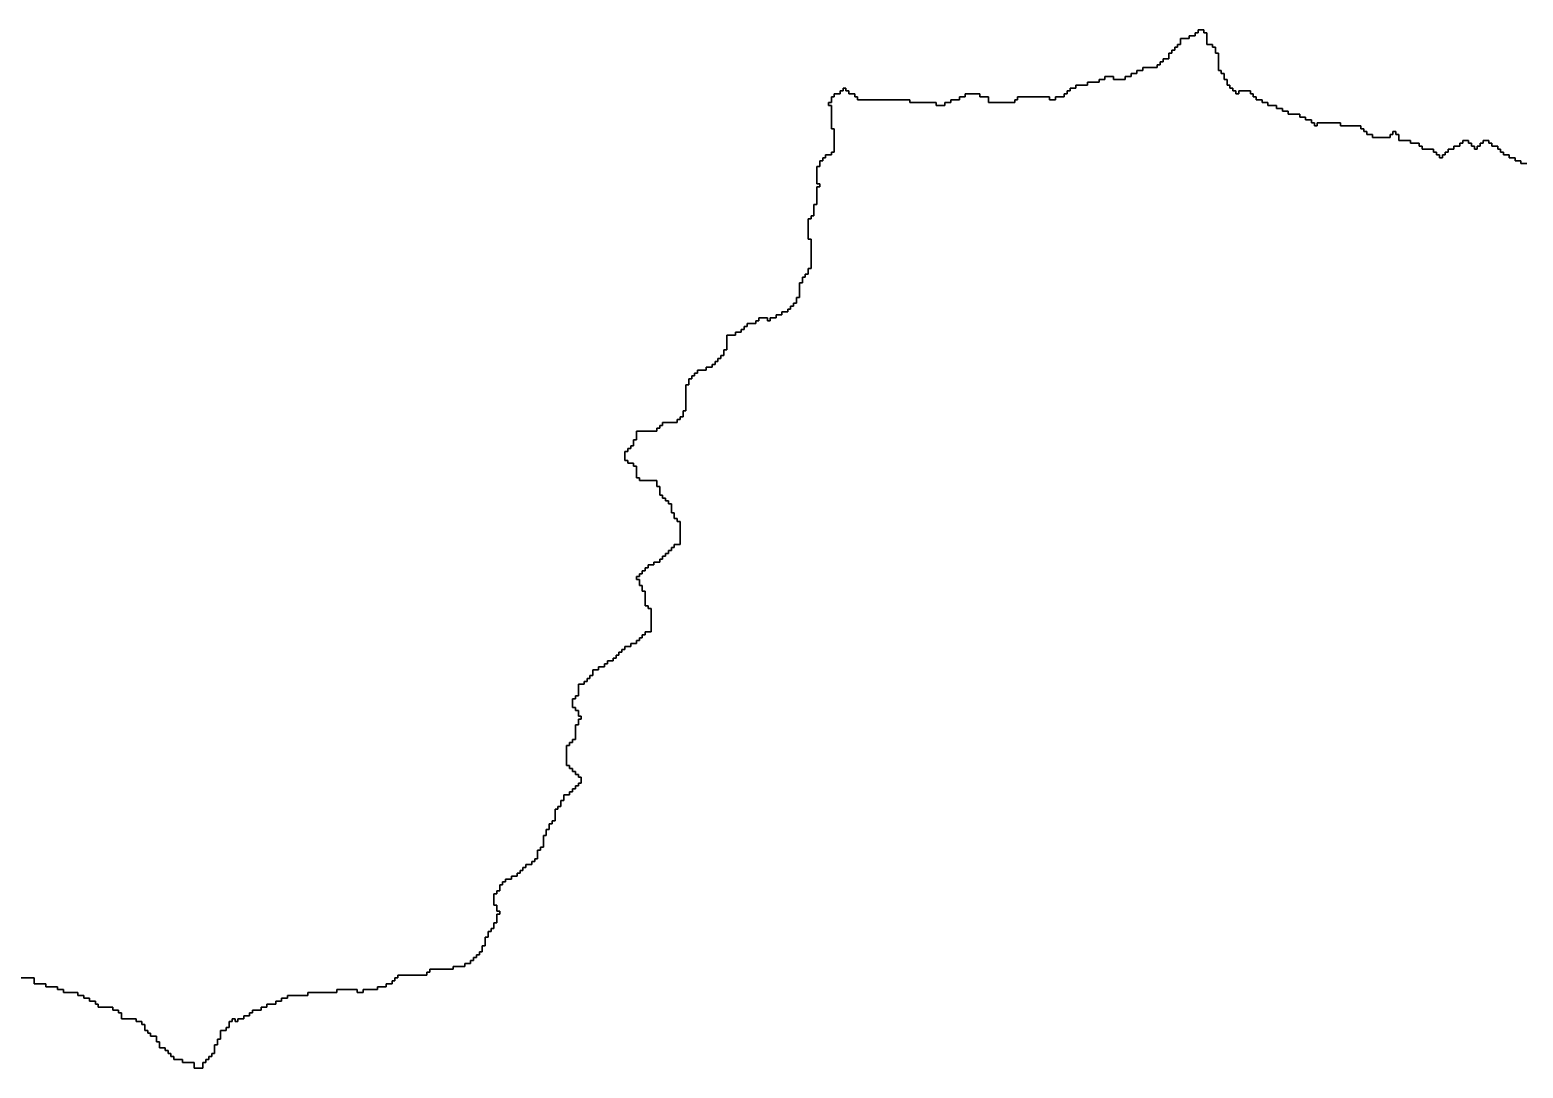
# Model space of a CAD drawing. Header units: inches. Extents: x -98695 to 376223, y 1122520 to 1501782.
# Drawn here: x 35196 to 51028, y 1222247 to 1233260 of the extents above; entities that cross this region are included whole.
import ezdxf

# ---------------------------------------------------------------- set-up
doc = ezdxf.new("R2010")
doc.units = ezdxf.units.IN
doc.header["$MEASUREMENT"] = 0
doc.layers.add('subs1', color=7, linetype='Continuous', true_color=0xc8dcf7)

msp = doc.modelspace()

# ---------------------------------------------------------------- linework, layer by layer
at = {"layer": 'subs1'}
for points in [[(51067, 1231841, 0), (51005, 1231841, 0), (51005, 1231872, 0), (50943, 1231872, 0), (50943, 1231903, 0), (50881, 1231903, 0), (50881, 1231933, 0), (50820, 1231933, 0), (50820, 1231964, 0), (50789, 1231964, 0), (50789, 1231995, 0), (50758, 1231995, 0), (50758, 1232026, 0), (50696, 1232026, 0), (50696, 1232057, 0), (50666, 1232057, 0), (50666, 1232088, 0), (50604, 1232088, 0), (50604, 1232057, 0), (50573, 1232057, 0), (50573, 1232026, 0), (50542, 1232026, 0), (50542, 1231995, 0), (50511, 1231995, 0), (50511, 1232026, 0), (50480, 1232026, 0), (50480, 1232057, 0), (50450, 1232057, 0), (50450, 1232088, 0), (50388, 1232088, 0), (50388, 1232057, 0), (50357, 1232057, 0), (50357, 1232026, 0), (50295, 1232026, 0), (50295, 1231995, 0), (50234, 1231995, 0), (50234, 1231964, 0), (50203, 1231964, 0), (50203, 1231933, 0), (50172, 1231933, 0), (50172, 1231903, 0), (50141, 1231903, 0), (50141, 1231933, 0), (50110, 1231933, 0), (50110, 1231964, 0), (50079, 1231964, 0), (50079, 1231995, 0), (49956, 1231995, 0), (49956, 1232026, 0), (49925, 1232026, 0), (49925, 1232057, 0), (49833, 1232057, 0), (49833, 1232088, 0), (49709, 1232088, 0), (49709, 1232149, 0), (49678, 1232149, 0), (49678, 1232180, 0), (49648, 1232180, 0), (49648, 1232149, 0), (49617, 1232149, 0), (49617, 1232118, 0), (49432, 1232118, 0), (49432, 1232149, 0), (49370, 1232149, 0), (49370, 1232180, 0), (49339, 1232180, 0), (49339, 1232211, 0), (49308, 1232211, 0), (49308, 1232242, 0), (49092, 1232242, 0), (49092, 1232273, 0), (48846, 1232273, 0), (48846, 1232242, 0), (48815, 1232242, 0), (48815, 1232273, 0), (48784, 1232273, 0), (48784, 1232304, 0), (48722, 1232304, 0), (48722, 1232334, 0), (48661, 1232334, 0), (48661, 1232365, 0), (48537, 1232365, 0), (48537, 1232396, 0), (48475, 1232396, 0), (48475, 1232427, 0), (48414, 1232427, 0), (48414, 1232458, 0), (48321, 1232458, 0), (48321, 1232489, 0), (48260, 1232489, 0), (48260, 1232519, 0), (48198, 1232519, 0), (48198, 1232550, 0), (48167, 1232550, 0), (48167, 1232581, 0), (48136, 1232581, 0), (48136, 1232612, 0), (48013, 1232612, 0), (48013, 1232581, 0), (47982, 1232581, 0), (47982, 1232612, 0), (47951, 1232612, 0), (47951, 1232643, 0), (47920, 1232643, 0), (47920, 1232674, 0), (47889, 1232674, 0), (47889, 1232735, 0), (47858, 1232735, 0), (47858, 1232797, 0), (47828, 1232797, 0), (47828, 1232828, 0), (47797, 1232828, 0), (47797, 1233013, 0), (47766, 1233013, 0), (47766, 1233075, 0), (47735, 1233075, 0), (47735, 1233106, 0), (47673, 1233106, 0), (47673, 1233229, 0), (47643, 1233229, 0), (47643, 1233260, 0), (47581, 1233260, 0), (47581, 1233229, 0), (47550, 1233229, 0), (47550, 1233198, 0), (47488, 1233198, 0), (47488, 1233167, 0), (47396, 1233167, 0), (47396, 1233106, 0), (47365, 1233106, 0), (47365, 1233075, 0), (47334, 1233075, 0), (47334, 1233044, 0), (47303, 1233044, 0), (47303, 1233013, 0), (47272, 1233013, 0), (47272, 1232951, 0), (47211, 1232951, 0), (47211, 1232920, 0), (47180, 1232920, 0), (47180, 1232890, 0), (47149, 1232890, 0), (47149, 1232859, 0), (46995, 1232859, 0), (46995, 1232828, 0), (46933, 1232828, 0), (46933, 1232797, 0), (46871, 1232797, 0), (46871, 1232766, 0), (46810, 1232766, 0), (46810, 1232735, 0), (46686, 1232735, 0), (46686, 1232766, 0), (46594, 1232766, 0), (46594, 1232735, 0), (46532, 1232735, 0), (46532, 1232705, 0), (46409, 1232705, 0), (46409, 1232674, 0), (46285, 1232674, 0), (46285, 1232643, 0), (46224, 1232643, 0), (46224, 1232612, 0), (46193, 1232612, 0), (46193, 1232581, 0), (46162, 1232581, 0), (46162, 1232550, 0), (46069, 1232550, 0), (46069, 1232519, 0), (46008, 1232519, 0), (46008, 1232550, 0), (45668, 1232550, 0), (45668, 1232519, 0), (45638, 1232519, 0), (45638, 1232489, 0), (45360, 1232489, 0), (45360, 1232550, 0), (45267, 1232550, 0), (45267, 1232581, 0), (45113, 1232581, 0), (45113, 1232550, 0), (45051, 1232550, 0), (45051, 1232519, 0), (44959, 1232519, 0), (44959, 1232489, 0), (44897, 1232489, 0), (44897, 1232458, 0), (44805, 1232458, 0), (44805, 1232489, 0), (44527, 1232489, 0), (44527, 1232519, 0), (43972, 1232519, 0), (43972, 1232550, 0), (43941, 1232550, 0), (43941, 1232581, 0), (43879, 1232581, 0), (43879, 1232612, 0), (43848, 1232612, 0), (43848, 1232643, 0), (43818, 1232643, 0), (43818, 1232612, 0), (43787, 1232612, 0), (43787, 1232581, 0), (43725, 1232581, 0), (43725, 1232550, 0), (43694, 1232550, 0), (43694, 1232489, 0), (43663, 1232489, 0), (43663, 1232458, 0), (43694, 1232458, 0), (43694, 1232211, 0), (43725, 1232211, 0), (43725, 1231964, 0), (43694, 1231964, 0), (43694, 1231933, 0), (43632, 1231933, 0), (43632, 1231903, 0), (43602, 1231903, 0), (43602, 1231872, 0), (43571, 1231872, 0), (43571, 1231810, 0), (43540, 1231810, 0), (43540, 1231625, 0), (43571, 1231625, 0), (43571, 1231594, 0), (43540, 1231594, 0), (43540, 1231409, 0), (43509, 1231409, 0), (43509, 1231286, 0), (43478, 1231286, 0), (43478, 1231255, 0), (43447, 1231255, 0), (43447, 1231039, 0), (43478, 1231039, 0), (43478, 1230730, 0), (43447, 1230730, 0), (43447, 1230669, 0), (43417, 1230669, 0), (43417, 1230638, 0), (43386, 1230638, 0), (43386, 1230576, 0), (43355, 1230576, 0), (43355, 1230422, 0), (43324, 1230422, 0), (43324, 1230360, 0), (43293, 1230360, 0), (43293, 1230329, 0), (43262, 1230329, 0), (43262, 1230299, 0), (43231, 1230299, 0), (43231, 1230268, 0), (43170, 1230268, 0), (43170, 1230237, 0), (43108, 1230237, 0), (43108, 1230206, 0), (43046, 1230206, 0), (43046, 1230175, 0), (43016, 1230175, 0), (43016, 1230206, 0), (42923, 1230206, 0), (42923, 1230175, 0), (42892, 1230175, 0), (42892, 1230144, 0), (42800, 1230144, 0), (42800, 1230113, 0), (42769, 1230113, 0), (42769, 1230083, 0), (42738, 1230083, 0), (42738, 1230052, 0), (42676, 1230052, 0), (42676, 1230021, 0), (42584, 1230021, 0), (42584, 1229867, 0), (42553, 1229867, 0), (42553, 1229805, 0), (42522, 1229805, 0), (42522, 1229774, 0), (42491, 1229774, 0), (42491, 1229743, 0), (42460, 1229743, 0), (42460, 1229712, 0), (42429, 1229712, 0), (42429, 1229682, 0), (42368, 1229682, 0), (42368, 1229651, 0), (42275, 1229651, 0), (42275, 1229620, 0), (42244, 1229620, 0), (42244, 1229589, 0), (42214, 1229589, 0), (42214, 1229558, 0), (42183, 1229558, 0), (42183, 1229496, 0), (42152, 1229496, 0), (42152, 1229219, 0), (42121, 1229219, 0), (42121, 1229157, 0), (42090, 1229157, 0), (42090, 1229126, 0), (42059, 1229126, 0), (42059, 1229095, 0), (41905, 1229095, 0), (41905, 1229065, 0), (41874, 1229065, 0), (41874, 1229034, 0), (41843, 1229034, 0), (41843, 1229003, 0), (41627, 1229003, 0), (41627, 1228910, 0), (41597, 1228910, 0), (41597, 1228849, 0), (41566, 1228849, 0), (41566, 1228818, 0), (41535, 1228818, 0), (41535, 1228787, 0), (41504, 1228787, 0), (41504, 1228694, 0), (41535, 1228694, 0), (41535, 1228664, 0), (41597, 1228664, 0), (41597, 1228633, 0), (41627, 1228633, 0), (41627, 1228509, 0), (41658, 1228509, 0), (41658, 1228479, 0), (41843, 1228479, 0), (41843, 1228417, 0), (41874, 1228417, 0), (41874, 1228324, 0), (41905, 1228324, 0), (41905, 1228293, 0), (41936, 1228293, 0), (41936, 1228263, 0), (41967, 1228263, 0), (41967, 1228232, 0), (41998, 1228232, 0), (41998, 1228139, 0), (42028, 1228139, 0), (42028, 1228078, 0), (42059, 1228078, 0), (42059, 1228047, 0), (42090, 1228047, 0), (42090, 1227800, 0), (42028, 1227800, 0), (42028, 1227769, 0), (41998, 1227769, 0), (41998, 1227738, 0), (41967, 1227738, 0), (41967, 1227707, 0), (41936, 1227707, 0), (41936, 1227677, 0), (41905, 1227677, 0), (41905, 1227646, 0), (41874, 1227646, 0), (41874, 1227615, 0), (41813, 1227615, 0), (41813, 1227584, 0), (41751, 1227584, 0), (41751, 1227553, 0), (41720, 1227553, 0), (41720, 1227522, 0), (41689, 1227522, 0), (41689, 1227491, 0), (41658, 1227491, 0), (41658, 1227461, 0), (41627, 1227461, 0), (41627, 1227430, 0), (41658, 1227430, 0), (41658, 1227368, 0), (41689, 1227368, 0), (41689, 1227306, 0), (41720, 1227306, 0), (41720, 1227152, 0), (41751, 1227152, 0), (41751, 1227121, 0), (41782, 1227121, 0), (41782, 1226875, 0), (41720, 1226875, 0), (41720, 1226844, 0), (41689, 1226844, 0), (41689, 1226813, 0), (41658, 1226813, 0), (41658, 1226782, 0), (41627, 1226782, 0), (41627, 1226751, 0), (41566, 1226751, 0), (41566, 1226720, 0), (41504, 1226720, 0), (41504, 1226689, 0), (41473, 1226689, 0), (41473, 1226659, 0), (41442, 1226659, 0), (41442, 1226628, 0), (41412, 1226628, 0), (41412, 1226597, 0), (41381, 1226597, 0), (41381, 1226566, 0), (41319, 1226566, 0), (41319, 1226535, 0), (41288, 1226535, 0), (41288, 1226504, 0), (41226, 1226504, 0), (41226, 1226473, 0), (41165, 1226473, 0), (41165, 1226412, 0), (41134, 1226412, 0), (41134, 1226381, 0), (41103, 1226381, 0), (41103, 1226350, 0), (41072, 1226350, 0), (41072, 1226319, 0), (41011, 1226319, 0), (41011, 1226196, 0), (40980, 1226196, 0), (40980, 1226165, 0), (40949, 1226165, 0), (40949, 1226072, 0), (40980, 1226072, 0), (40980, 1226042, 0), (41011, 1226042, 0), (41011, 1225980, 0), (41041, 1225980, 0), (41041, 1225949, 0), (41011, 1225949, 0), (41011, 1225887, 0), (40980, 1225887, 0), (40980, 1225733, 0), (40949, 1225733, 0), (40949, 1225702, 0), (40918, 1225702, 0), (40918, 1225671, 0), (40887, 1225671, 0), (40887, 1225456, 0), (40918, 1225456, 0), (40918, 1225425, 0), (40949, 1225425, 0), (40949, 1225394, 0), (40980, 1225394, 0), (40980, 1225363, 0), (41011, 1225363, 0), (41011, 1225332, 0), (41041, 1225332, 0), (41041, 1225270, 0), (41011, 1225270, 0), (41011, 1225240, 0), (40980, 1225240, 0), (40980, 1225209, 0), (40949, 1225209, 0), (40949, 1225178, 0), (40918, 1225178, 0), (40918, 1225147, 0), (40856, 1225147, 0), (40856, 1225085, 0), (40825, 1225085, 0), (40825, 1225024, 0), (40795, 1225024, 0), (40795, 1224993, 0), (40764, 1224993, 0), (40764, 1224869, 0), (40733, 1224869, 0), (40733, 1224839, 0), (40702, 1224839, 0), (40702, 1224777, 0), (40671, 1224777, 0), (40671, 1224715, 0), (40640, 1224715, 0), (40640, 1224592, 0), (40609, 1224592, 0), (40609, 1224561, 0), (40579, 1224561, 0), (40579, 1224468, 0), (40548, 1224468, 0), (40548, 1224438, 0), (40517, 1224438, 0), (40517, 1224407, 0), (40455, 1224407, 0), (40455, 1224376, 0), (40424, 1224376, 0), (40424, 1224345, 0), (40394, 1224345, 0), (40394, 1224314, 0), (40363, 1224314, 0), (40363, 1224283, 0), (40301, 1224283, 0), (40301, 1224253, 0), (40239, 1224253, 0), (40239, 1224222, 0), (40208, 1224222, 0), (40208, 1224191, 0), (40178, 1224191, 0), (40178, 1224129, 0), (40147, 1224129, 0), (40147, 1224098, 0), (40116, 1224098, 0), (40116, 1223975, 0), (40147, 1223975, 0), (40147, 1223913, 0), (40178, 1223913, 0), (40178, 1223882, 0), (40147, 1223882, 0), (40147, 1223790, 0), (40116, 1223790, 0), (40116, 1223728, 0), (40085, 1223728, 0), (40085, 1223697, 0), (40054, 1223697, 0), (40054, 1223636, 0), (40023, 1223636, 0), (40023, 1223543, 0), (39993, 1223543, 0), (39993, 1223481, 0), (39962, 1223481, 0), (39962, 1223451, 0), (39931, 1223451, 0), (39931, 1223420, 0), (39900, 1223420, 0), (39900, 1223389, 0), (39869, 1223389, 0), (39869, 1223358, 0), (39807, 1223358, 0), (39807, 1223327, 0), (39684, 1223327, 0), (39684, 1223296, 0), (39437, 1223296, 0), (39437, 1223265, 0), (39406, 1223265, 0), (39406, 1223235, 0), (39098, 1223235, 0), (39098, 1223204, 0), (39067, 1223204, 0), (39067, 1223173, 0), (39036, 1223173, 0), (39036, 1223142, 0), (38975, 1223142, 0), (38975, 1223111, 0), (38882, 1223111, 0), (38882, 1223080, 0), (38728, 1223080, 0), (38728, 1223049, 0), (38666, 1223049, 0), (38666, 1223080, 0), (38450, 1223080, 0), (38450, 1223049, 0), (38142, 1223049, 0), (38142, 1223019, 0), (37926, 1223019, 0), (37926, 1222988, 0), (37864, 1222988, 0), (37864, 1222957, 0), (37802, 1222957, 0), (37802, 1222926, 0), (37710, 1222926, 0), (37710, 1222895, 0), (37648, 1222895, 0), (37648, 1222864, 0), (37556, 1222864, 0), (37556, 1222834, 0), (37525, 1222834, 0), (37525, 1222803, 0), (37463, 1222803, 0), (37463, 1222772, 0), (37401, 1222772, 0), (37401, 1222741, 0), (37371, 1222741, 0), (37371, 1222772, 0), (37340, 1222772, 0), (37340, 1222741, 0), (37309, 1222741, 0), (37309, 1222679, 0), (37278, 1222679, 0), (37278, 1222648, 0), (37216, 1222648, 0), (37216, 1222556, 0), (37185, 1222556, 0), (37185, 1222494, 0), (37155, 1222494, 0), (37155, 1222402, 0), (37124, 1222402, 0), (37124, 1222371, 0), (37093, 1222371, 0), (37093, 1222340, 0), (37062, 1222340, 0), (37062, 1222309, 0), (37031, 1222309, 0), (37031, 1222247, 0), (36939, 1222247, 0), (36939, 1222309, 0), (36815, 1222309, 0), (36815, 1222340, 0), (36723, 1222340, 0), (36723, 1222371, 0), (36692, 1222371, 0), (36692, 1222402, 0), (36661, 1222402, 0), (36661, 1222433, 0), (36630, 1222433, 0), (36630, 1222463, 0), (36569, 1222463, 0), (36569, 1222525, 0), (36538, 1222525, 0), (36538, 1222587, 0), (36476, 1222587, 0), (36476, 1222618, 0), (36445, 1222618, 0), (36445, 1222648, 0), (36414, 1222648, 0), (36414, 1222710, 0), (36383, 1222710, 0), (36383, 1222741, 0), (36322, 1222741, 0), (36322, 1222772, 0), (36168, 1222772, 0), (36168, 1222834, 0), (36137, 1222834, 0), (36137, 1222864, 0), (36075, 1222864, 0), (36075, 1222895, 0), (35921, 1222895, 0), (35921, 1222926, 0), (35890, 1222926, 0), (35890, 1222957, 0), (35828, 1222957, 0), (35828, 1222988, 0), (35767, 1222988, 0), (35767, 1223019, 0), (35705, 1223019, 0), (35705, 1223049, 0), (35551, 1223049, 0), (35551, 1223080, 0), (35489, 1223080, 0), (35489, 1223111, 0), (35366, 1223111, 0), (35366, 1223142, 0), (35242, 1223142, 0), (35242, 1223204, 0), (35057, 1223204, 0)], [(35057, 1223204, 0), (35242, 1223204, 0), (35242, 1223142, 0), (35366, 1223142, 0), (35366, 1223111, 0), (35489, 1223111, 0), (35489, 1223080, 0), (35551, 1223080, 0), (35551, 1223049, 0), (35705, 1223049, 0), (35705, 1223019, 0), (35767, 1223019, 0), (35767, 1222988, 0), (35828, 1222988, 0), (35828, 1222957, 0), (35890, 1222957, 0), (35890, 1222926, 0), (35921, 1222926, 0), (35921, 1222895, 0), (36075, 1222895, 0), (36075, 1222864, 0), (36137, 1222864, 0), (36137, 1222834, 0), (36168, 1222834, 0), (36168, 1222772, 0), (36322, 1222772, 0), (36322, 1222741, 0), (36383, 1222741, 0), (36383, 1222710, 0), (36414, 1222710, 0), (36414, 1222648, 0), (36445, 1222648, 0), (36445, 1222618, 0), (36476, 1222618, 0), (36476, 1222587, 0), (36538, 1222587, 0), (36538, 1222525, 0), (36569, 1222525, 0), (36569, 1222463, 0), (36630, 1222463, 0), (36630, 1222433, 0), (36661, 1222433, 0), (36661, 1222402, 0), (36692, 1222402, 0), (36692, 1222371, 0), (36723, 1222371, 0), (36723, 1222340, 0), (36815, 1222340, 0), (36815, 1222309, 0), (36939, 1222309, 0), (36939, 1222247, 0), (37031, 1222247, 0), (37031, 1222309, 0), (37062, 1222309, 0), (37062, 1222340, 0), (37093, 1222340, 0), (37093, 1222371, 0), (37124, 1222371, 0), (37124, 1222402, 0), (37155, 1222402, 0), (37155, 1222494, 0), (37185, 1222494, 0), (37185, 1222556, 0), (37216, 1222556, 0), (37216, 1222648, 0), (37278, 1222648, 0), (37278, 1222679, 0), (37309, 1222679, 0), (37309, 1222741, 0), (37340, 1222741, 0), (37340, 1222772, 0), (37371, 1222772, 0), (37371, 1222741, 0), (37401, 1222741, 0), (37401, 1222772, 0), (37463, 1222772, 0), (37463, 1222803, 0), (37525, 1222803, 0), (37525, 1222834, 0), (37556, 1222834, 0), (37556, 1222864, 0), (37648, 1222864, 0), (37648, 1222895, 0), (37710, 1222895, 0), (37710, 1222926, 0), (37802, 1222926, 0), (37802, 1222957, 0), (37864, 1222957, 0), (37864, 1222988, 0), (37926, 1222988, 0), (37926, 1223019, 0), (38142, 1223019, 0), (38142, 1223049, 0), (38450, 1223049, 0), (38450, 1223080, 0), (38666, 1223080, 0), (38666, 1223049, 0), (38728, 1223049, 0), (38728, 1223080, 0), (38882, 1223080, 0), (38882, 1223111, 0), (38975, 1223111, 0), (38975, 1223142, 0), (39036, 1223142, 0), (39036, 1223173, 0), (39067, 1223173, 0), (39067, 1223204, 0), (39098, 1223204, 0), (39098, 1223235, 0), (39406, 1223235, 0), (39406, 1223265, 0), (39437, 1223265, 0), (39437, 1223296, 0), (39684, 1223296, 0), (39684, 1223327, 0), (39807, 1223327, 0), (39807, 1223358, 0), (39869, 1223358, 0), (39869, 1223389, 0), (39900, 1223389, 0), (39900, 1223420, 0), (39931, 1223420, 0), (39931, 1223451, 0), (39962, 1223451, 0), (39962, 1223481, 0), (39993, 1223481, 0), (39993, 1223543, 0), (40023, 1223543, 0), (40023, 1223636, 0), (40054, 1223636, 0), (40054, 1223697, 0), (40085, 1223697, 0), (40085, 1223728, 0), (40116, 1223728, 0), (40116, 1223790, 0), (40147, 1223790, 0), (40147, 1223882, 0), (40178, 1223882, 0), (40178, 1223913, 0), (40147, 1223913, 0), (40147, 1223975, 0), (40116, 1223975, 0), (40116, 1224098, 0), (40147, 1224098, 0), (40147, 1224129, 0), (40178, 1224129, 0), (40178, 1224191, 0), (40208, 1224191, 0), (40208, 1224222, 0), (40239, 1224222, 0), (40239, 1224253, 0), (40301, 1224253, 0), (40301, 1224283, 0), (40363, 1224283, 0), (40363, 1224314, 0), (40394, 1224314, 0), (40394, 1224345, 0), (40424, 1224345, 0), (40424, 1224376, 0), (40455, 1224376, 0), (40455, 1224407, 0), (40517, 1224407, 0), (40517, 1224438, 0), (40548, 1224438, 0), (40548, 1224468, 0), (40579, 1224468, 0), (40579, 1224561, 0), (40609, 1224561, 0), (40609, 1224592, 0), (40640, 1224592, 0), (40640, 1224715, 0), (40671, 1224715, 0), (40671, 1224777, 0), (40702, 1224777, 0), (40702, 1224839, 0), (40733, 1224839, 0), (40733, 1224869, 0), (40764, 1224869, 0), (40764, 1224993, 0), (40795, 1224993, 0), (40795, 1225024, 0), (40825, 1225024, 0), (40825, 1225085, 0), (40856, 1225085, 0), (40856, 1225147, 0), (40918, 1225147, 0), (40918, 1225178, 0), (40949, 1225178, 0), (40949, 1225209, 0), (40980, 1225209, 0), (40980, 1225240, 0), (41011, 1225240, 0), (41011, 1225270, 0), (41041, 1225270, 0), (41041, 1225332, 0), (41011, 1225332, 0), (41011, 1225363, 0), (40980, 1225363, 0), (40980, 1225394, 0), (40949, 1225394, 0), (40949, 1225425, 0), (40918, 1225425, 0), (40918, 1225456, 0), (40887, 1225456, 0), (40887, 1225671, 0), (40918, 1225671, 0), (40918, 1225702, 0), (40949, 1225702, 0), (40949, 1225733, 0), (40980, 1225733, 0), (40980, 1225887, 0), (41011, 1225887, 0), (41011, 1225949, 0), (41041, 1225949, 0), (41041, 1225980, 0), (41011, 1225980, 0), (41011, 1226042, 0), (40980, 1226042, 0), (40980, 1226072, 0), (40949, 1226072, 0), (40949, 1226165, 0), (40980, 1226165, 0), (40980, 1226196, 0), (41011, 1226196, 0), (41011, 1226319, 0), (41072, 1226319, 0), (41072, 1226350, 0), (41103, 1226350, 0), (41103, 1226381, 0), (41134, 1226381, 0), (41134, 1226412, 0), (41165, 1226412, 0), (41165, 1226473, 0), (41226, 1226473, 0), (41226, 1226504, 0), (41288, 1226504, 0), (41288, 1226535, 0), (41319, 1226535, 0), (41319, 1226566, 0), (41381, 1226566, 0), (41381, 1226597, 0), (41412, 1226597, 0), (41412, 1226628, 0), (41442, 1226628, 0), (41442, 1226659, 0), (41473, 1226659, 0), (41473, 1226689, 0), (41504, 1226689, 0), (41504, 1226720, 0), (41566, 1226720, 0), (41566, 1226751, 0), (41627, 1226751, 0), (41627, 1226782, 0), (41658, 1226782, 0), (41658, 1226813, 0), (41689, 1226813, 0), (41689, 1226844, 0), (41720, 1226844, 0), (41720, 1226875, 0), (41782, 1226875, 0), (41782, 1227121, 0), (41751, 1227121, 0), (41751, 1227152, 0), (41720, 1227152, 0), (41720, 1227306, 0), (41689, 1227306, 0), (41689, 1227368, 0), (41658, 1227368, 0), (41658, 1227430, 0), (41627, 1227430, 0), (41627, 1227461, 0), (41658, 1227461, 0), (41658, 1227491, 0), (41689, 1227491, 0), (41689, 1227522, 0), (41720, 1227522, 0), (41720, 1227553, 0), (41751, 1227553, 0), (41751, 1227584, 0), (41813, 1227584, 0), (41813, 1227615, 0), (41874, 1227615, 0), (41874, 1227646, 0), (41905, 1227646, 0), (41905, 1227677, 0), (41936, 1227677, 0), (41936, 1227707, 0), (41967, 1227707, 0), (41967, 1227738, 0), (41998, 1227738, 0), (41998, 1227769, 0), (42028, 1227769, 0), (42028, 1227800, 0), (42090, 1227800, 0), (42090, 1228047, 0), (42059, 1228047, 0), (42059, 1228078, 0), (42028, 1228078, 0), (42028, 1228139, 0), (41998, 1228139, 0), (41998, 1228232, 0), (41967, 1228232, 0), (41967, 1228263, 0), (41936, 1228263, 0), (41936, 1228293, 0), (41905, 1228293, 0), (41905, 1228324, 0), (41874, 1228324, 0), (41874, 1228417, 0), (41843, 1228417, 0), (41843, 1228479, 0), (41658, 1228479, 0), (41658, 1228509, 0), (41627, 1228509, 0), (41627, 1228633, 0), (41597, 1228633, 0), (41597, 1228664, 0), (41535, 1228664, 0), (41535, 1228694, 0), (41504, 1228694, 0), (41504, 1228787, 0), (41535, 1228787, 0), (41535, 1228818, 0), (41566, 1228818, 0), (41566, 1228849, 0), (41597, 1228849, 0), (41597, 1228910, 0), (41627, 1228910, 0), (41627, 1229003, 0), (41843, 1229003, 0), (41843, 1229034, 0), (41874, 1229034, 0), (41874, 1229065, 0), (41905, 1229065, 0), (41905, 1229095, 0), (42059, 1229095, 0), (42059, 1229126, 0), (42090, 1229126, 0), (42090, 1229157, 0), (42121, 1229157, 0), (42121, 1229219, 0), (42152, 1229219, 0), (42152, 1229496, 0), (42183, 1229496, 0), (42183, 1229558, 0), (42214, 1229558, 0), (42214, 1229589, 0), (42244, 1229589, 0), (42244, 1229620, 0), (42275, 1229620, 0), (42275, 1229651, 0), (42368, 1229651, 0), (42368, 1229682, 0), (42429, 1229682, 0), (42429, 1229712, 0), (42460, 1229712, 0), (42460, 1229743, 0), (42491, 1229743, 0), (42491, 1229774, 0), (42522, 1229774, 0), (42522, 1229805, 0), (42553, 1229805, 0), (42553, 1229867, 0), (42584, 1229867, 0), (42584, 1230021, 0), (42676, 1230021, 0), (42676, 1230052, 0), (42738, 1230052, 0), (42738, 1230083, 0), (42769, 1230083, 0), (42769, 1230113, 0), (42800, 1230113, 0), (42800, 1230144, 0), (42892, 1230144, 0), (42892, 1230175, 0), (42923, 1230175, 0), (42923, 1230206, 0), (43016, 1230206, 0), (43016, 1230175, 0), (43046, 1230175, 0), (43046, 1230206, 0), (43108, 1230206, 0), (43108, 1230237, 0), (43170, 1230237, 0), (43170, 1230268, 0), (43231, 1230268, 0), (43231, 1230299, 0), (43262, 1230299, 0), (43262, 1230329, 0), (43293, 1230329, 0), (43293, 1230360, 0), (43324, 1230360, 0), (43324, 1230422, 0), (43355, 1230422, 0), (43355, 1230576, 0), (43386, 1230576, 0), (43386, 1230638, 0), (43417, 1230638, 0), (43417, 1230669, 0), (43447, 1230669, 0), (43447, 1230730, 0), (43478, 1230730, 0), (43478, 1231039, 0), (43447, 1231039, 0), (43447, 1231255, 0), (43478, 1231255, 0), (43478, 1231286, 0), (43509, 1231286, 0), (43509, 1231409, 0), (43540, 1231409, 0), (43540, 1231594, 0), (43571, 1231594, 0), (43571, 1231625, 0), (43540, 1231625, 0), (43540, 1231810, 0), (43571, 1231810, 0), (43571, 1231872, 0), (43602, 1231872, 0), (43602, 1231903, 0), (43632, 1231903, 0), (43632, 1231933, 0), (43694, 1231933, 0), (43694, 1231964, 0), (43725, 1231964, 0), (43725, 1232211, 0), (43694, 1232211, 0), (43694, 1232458, 0), (43663, 1232458, 0), (43663, 1232489, 0), (43694, 1232489, 0), (43694, 1232550, 0), (43725, 1232550, 0), (43725, 1232581, 0), (43787, 1232581, 0), (43787, 1232612, 0), (43818, 1232612, 0), (43818, 1232643, 0), (43848, 1232643, 0), (43848, 1232612, 0), (43879, 1232612, 0), (43879, 1232581, 0), (43941, 1232581, 0), (43941, 1232550, 0), (43972, 1232550, 0), (43972, 1232519, 0), (44527, 1232519, 0), (44527, 1232489, 0), (44805, 1232489, 0), (44805, 1232458, 0), (44897, 1232458, 0), (44897, 1232489, 0), (44959, 1232489, 0), (44959, 1232519, 0), (45051, 1232519, 0), (45051, 1232550, 0), (45113, 1232550, 0), (45113, 1232581, 0), (45267, 1232581, 0), (45267, 1232550, 0), (45360, 1232550, 0), (45360, 1232489, 0), (45638, 1232489, 0), (45638, 1232519, 0), (45668, 1232519, 0), (45668, 1232550, 0), (46008, 1232550, 0), (46008, 1232519, 0), (46069, 1232519, 0), (46069, 1232550, 0), (46162, 1232550, 0), (46162, 1232581, 0), (46193, 1232581, 0), (46193, 1232612, 0), (46224, 1232612, 0), (46224, 1232643, 0), (46285, 1232643, 0), (46285, 1232674, 0), (46409, 1232674, 0), (46409, 1232705, 0), (46532, 1232705, 0), (46532, 1232735, 0), (46594, 1232735, 0), (46594, 1232766, 0), (46686, 1232766, 0), (46686, 1232735, 0), (46810, 1232735, 0), (46810, 1232766, 0), (46871, 1232766, 0), (46871, 1232797, 0), (46933, 1232797, 0), (46933, 1232828, 0), (46995, 1232828, 0), (46995, 1232859, 0), (47149, 1232859, 0), (47149, 1232890, 0), (47180, 1232890, 0), (47180, 1232920, 0), (47211, 1232920, 0), (47211, 1232951, 0), (47272, 1232951, 0), (47272, 1233013, 0), (47303, 1233013, 0), (47303, 1233044, 0), (47334, 1233044, 0), (47334, 1233075, 0), (47365, 1233075, 0), (47365, 1233106, 0), (47396, 1233106, 0), (47396, 1233167, 0), (47488, 1233167, 0), (47488, 1233198, 0), (47550, 1233198, 0), (47550, 1233229, 0), (47581, 1233229, 0), (47581, 1233260, 0), (47643, 1233260, 0), (47643, 1233229, 0), (47673, 1233229, 0), (47673, 1233106, 0), (47735, 1233106, 0), (47735, 1233075, 0), (47766, 1233075, 0), (47766, 1233013, 0), (47797, 1233013, 0), (47797, 1232828, 0), (47828, 1232828, 0), (47828, 1232797, 0), (47858, 1232797, 0), (47858, 1232735, 0), (47889, 1232735, 0), (47889, 1232674, 0), (47920, 1232674, 0), (47920, 1232643, 0), (47951, 1232643, 0), (47951, 1232612, 0), (47982, 1232612, 0), (47982, 1232581, 0), (48013, 1232581, 0), (48013, 1232612, 0), (48136, 1232612, 0), (48136, 1232581, 0), (48167, 1232581, 0), (48167, 1232550, 0), (48198, 1232550, 0), (48198, 1232519, 0), (48260, 1232519, 0), (48260, 1232489, 0), (48321, 1232489, 0), (48321, 1232458, 0), (48414, 1232458, 0), (48414, 1232427, 0), (48475, 1232427, 0), (48475, 1232396, 0), (48537, 1232396, 0), (48537, 1232365, 0), (48661, 1232365, 0), (48661, 1232334, 0), (48722, 1232334, 0), (48722, 1232304, 0), (48784, 1232304, 0), (48784, 1232273, 0), (48815, 1232273, 0), (48815, 1232242, 0), (48846, 1232242, 0), (48846, 1232273, 0), (49092, 1232273, 0), (49092, 1232242, 0), (49308, 1232242, 0), (49308, 1232211, 0), (49339, 1232211, 0), (49339, 1232180, 0), (49370, 1232180, 0), (49370, 1232149, 0), (49432, 1232149, 0), (49432, 1232118, 0), (49617, 1232118, 0), (49617, 1232149, 0), (49648, 1232149, 0), (49648, 1232180, 0), (49678, 1232180, 0), (49678, 1232149, 0), (49709, 1232149, 0), (49709, 1232088, 0), (49833, 1232088, 0), (49833, 1232057, 0), (49925, 1232057, 0), (49925, 1232026, 0), (49956, 1232026, 0), (49956, 1231995, 0), (50079, 1231995, 0), (50079, 1231964, 0), (50110, 1231964, 0), (50110, 1231933, 0), (50141, 1231933, 0), (50141, 1231903, 0), (50172, 1231903, 0), (50172, 1231933, 0), (50203, 1231933, 0), (50203, 1231964, 0), (50234, 1231964, 0), (50234, 1231995, 0), (50295, 1231995, 0), (50295, 1232026, 0), (50357, 1232026, 0), (50357, 1232057, 0), (50388, 1232057, 0), (50388, 1232088, 0), (50450, 1232088, 0), (50450, 1232057, 0), (50480, 1232057, 0), (50480, 1232026, 0), (50511, 1232026, 0), (50511, 1231995, 0), (50542, 1231995, 0), (50542, 1232026, 0), (50573, 1232026, 0), (50573, 1232057, 0), (50604, 1232057, 0), (50604, 1232088, 0), (50666, 1232088, 0), (50666, 1232057, 0), (50696, 1232057, 0), (50696, 1232026, 0), (50758, 1232026, 0), (50758, 1231995, 0), (50789, 1231995, 0), (50789, 1231964, 0), (50820, 1231964, 0), (50820, 1231933, 0), (50881, 1231933, 0), (50881, 1231903, 0), (50943, 1231903, 0), (50943, 1231872, 0), (51005, 1231872, 0), (51005, 1231841, 0), (51067, 1231841, 0)]]:
    msp.add_polyline3d(points, dxfattribs=at)

doc.saveas('drawing.dxf')
